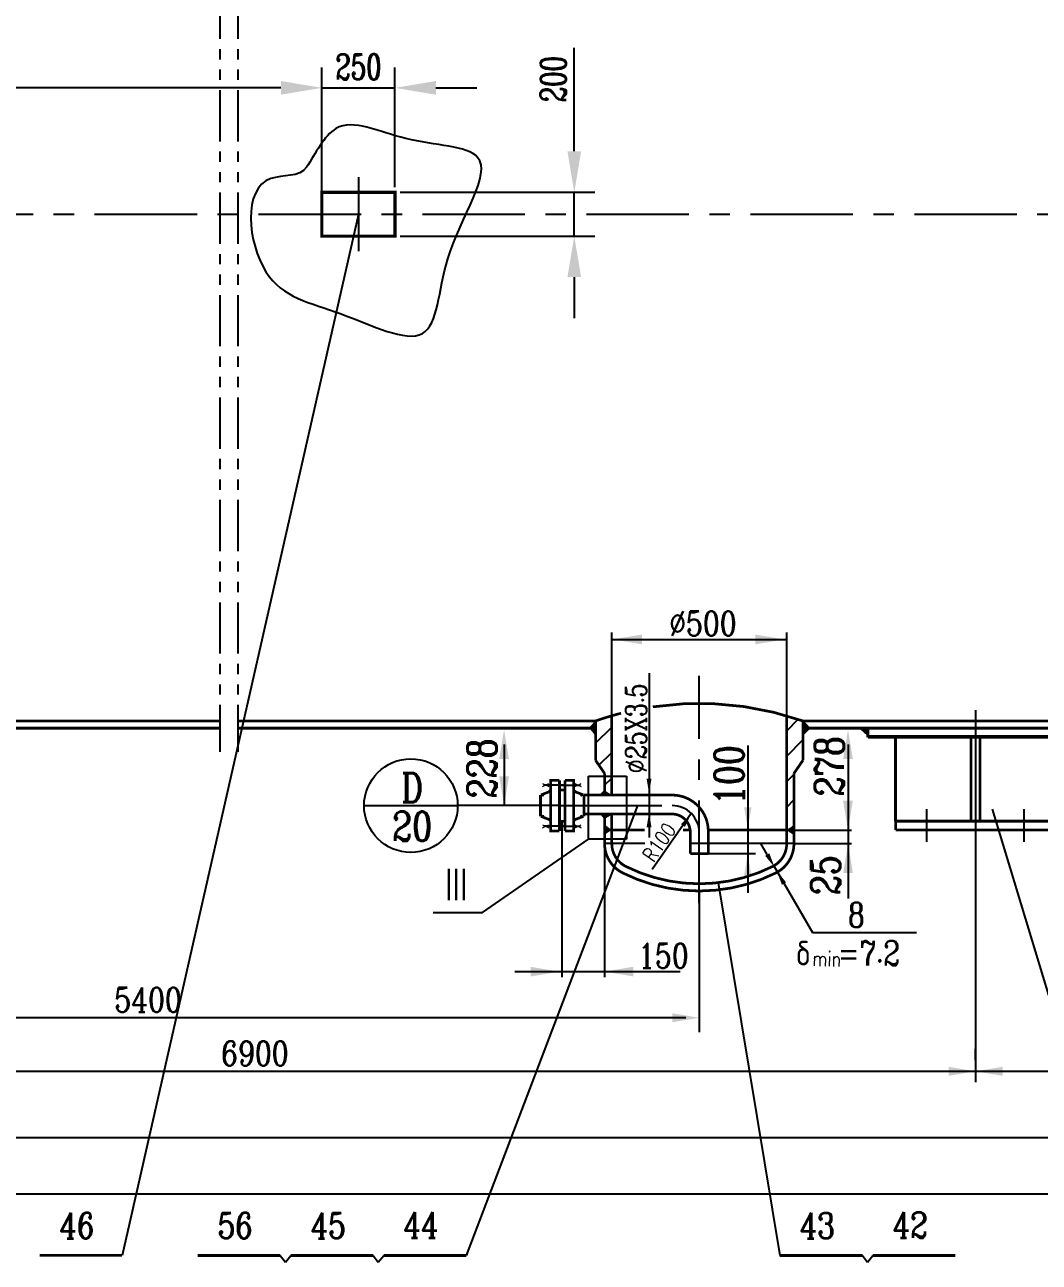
# Model space of a CAD drawing. Header units: millimetres. Extents: x 0 to 841, y 645 to 1239.
# Drawn here: x 167.5 to 291.3, y 961.7 to 1112.7 of the extents above; entities that cross this region are included whole.
import ezdxf
from ezdxf.enums import TextEntityAlignment as Align

# ---------------------------------------------------------------- set-up
doc = ezdxf.new("R2010")
doc.units = ezdxf.units.MM
doc.header["$LTSCALE"] = 10
for name, pattern in [('CENTER', [2, 1.25, -0.25, 0.25, -0.25]), ('DASHDOT-M', [25, 20, -2, 1, -2]), ('DIVIDE-M', [27, 20, -2, 0.5, -2, 0.5, -2]), ('HIDDEN', [9.525, 6.35, -3.175]), ('PHANTOM2', [1.25, 0.625, -0.125, 0.125, -0.125, 0.125, -0.125])]:
    doc.linetypes.add(name, pattern=pattern)
for name, color, linetype in [('CEN', 1, 'CENTER'), ('DIM', 4, 'Continuous'), ('DIV', 5, 'PHANTOM2'), ('HID', 6, 'HIDDEN'), ('THN', 2, 'Continuous'), ('TXT', 4, 'Continuous')]:
    doc.layers.add(name, color=color, linetype=linetype)
doc.layers.add('THK', color=7, linetype='Continuous', lineweight=40)
doc.styles.add('HZ', font='romans.shx', dxfattribs={"width": 3, "height": 6, "bigfont": 'hztxtc.shx'})
doc.styles.add('HZFS', font='complex.shx', dxfattribs={"width": 0.7, "bigfont": 'HZTXTC.SHX'})
doc.styles.get("Standard").update_dxf_attribs({"font": 'complex.shx', "width": 0.7, "bigfont": 'HZTXTC.SHX'})
doc.dimstyles.new('TYDIMSTYLE$0', dxfattribs={"dimtxt": 3.125, "dimasz": 5, "dimexe": 2.5, "dimexo": 0.625, "dimgap": 1, "dimtad": 1, "dimdec": 4, "dimdsep": 46, "dimtxsty": 'standard', "dimcen": 0, "dimclrd": 256, "dimclre": 256, "dimclrt": 256, "dimadec": 0, "dimazin": 0, "dimtfac": 0.707, "dimtdec": 4, "dimtmove": 0, "dimatfit": 3, "dimfxl": 0, "dimarcsym": 0})

# ---------------------------------------------------------------- blocks, each defined once
blk = doc.blocks.new('*X5')
at = {"color": 0, "linetype": 'Continuous'}
for p, q in [((-985.16, 231.06), (-983.9, 232.32)), ((-1006.36, 229.66), (-1004.56, 231.46)), ((-985.16, 228.23), (-983.36, 230.03)), ((-1005.98, 227.22), (-1004.56, 228.63)), ((-1005.36, 225.01), (-1004.56, 225.81)), ((-985.16, 225.41), (-984.36, 226.21)), ((-985.16, 222.58), (-984.36, 223.38)), ((-1004.68, 220.03), (-1004.56, 220.15)), ((-984.88, 220.03), (-984.36, 220.55))]:
    blk.add_line(p, q, dxfattribs=at)
blk = doc.blocks.new('*D12')
at = {"layer": 'DEFPOINTS', "color": 0}
for p in [(212.68, 1105.01), (203.77, 1092.27), (212.68, 1092.27)]:
    blk.add_point(p, dxfattribs=at)
at = {"layer": 'THN', "lineweight": -2}
for p, q in [((203.77, 1092.89), (203.77, 1107.51)), ((212.68, 1092.89), (212.68, 1107.51)), ((198.77, 1105.01), (193.77, 1105.01)), ((203.77, 1105.01), (212.68, 1105.01)), ((217.68, 1105.01), (222.68, 1105.01))]:
    blk.add_line(p, q, dxfattribs=at)
at = {"layer": 'THN'}
for points in [[(198.77, 1105.85), (198.77, 1104.18), (203.77, 1105.01)], [(217.68, 1105.85), (217.68, 1104.18), (212.68, 1105.01)]]:
    blk.add_solid(points, dxfattribs=at)
at = {"layer": 'THN', "insert": (208.23, 1107.58), "char_height": 3.125, "attachment_point": 5}
blk.add_mtext('250', dxfattribs=at)
blk = doc.blocks.new('*D13')
at = {"layer": 'DEFPOINTS', "color": 0}
for p in [(212.68, 1092.27), (212.68, 1086.92), (234.56, 1086.92)]:
    blk.add_point(p, dxfattribs=at)
at = {"layer": 'THN', "lineweight": -2}
for p, q in [((234.56, 1097.27), (234.56, 1109.89)), ((213.31, 1092.27), (237.06, 1092.27)), ((234.56, 1086.92), (234.56, 1092.27)), ((213.31, 1086.92), (237.06, 1086.92)), ((234.56, 1081.92), (234.56, 1076.92))]:
    blk.add_line(p, q, dxfattribs=at)
at = {"layer": 'THN'}
for points in [[(233.73, 1097.27), (235.4, 1097.27), (234.56, 1092.27)], [(233.73, 1081.92), (235.4, 1081.92), (234.56, 1086.92)]]:
    blk.add_solid(points, dxfattribs=at)
at = {"layer": 'THN', "insert": (232, 1106.08), "char_height": 3.125, "attachment_point": 5, "rotation": 90}
blk.add_mtext('200', dxfattribs=at)
blk = doc.blocks.new('*D14')
at = {"layer": 'DEFPOINTS', "color": 0}
for p in [(92.64, 1105.01), (92.64, 1086.92), (203.77, 1086.92)]:
    blk.add_point(p, dxfattribs=at)
at = {"layer": 'THN', "lineweight": -2}
for p, q in [((92.64, 1087.55), (92.64, 1107.51)), ((203.77, 1087.55), (203.77, 1107.51)), ((198.77, 1105.01), (97.64, 1105.01))]:
    blk.add_line(p, q, dxfattribs=at)
at = {"layer": 'THN'}
for points in [[(97.64, 1105.85), (97.64, 1104.18), (92.64, 1105.01)], [(198.77, 1105.85), (198.77, 1104.18), (203.77, 1105.01)]]:
    blk.add_solid(points, dxfattribs=at)
at = {"layer": 'THN', "insert": (148.2, 1107.58), "char_height": 3.125, "attachment_point": 5}
blk.add_mtext('7600', dxfattribs=at)

msp = doc.modelspace()

# ---------------------------------------------------------------- linework, layer by layer
at = {"color": 4, "linetype": 'Continuous'}
for p, q in [((208.22525, 1089.59311), (179.39791, 962.56505)), ((239.13976, 1028.40349), (239.13976, 1038.56121)), ((260.47976, 1028.40349), (260.47976, 1038.57987)), ((208.92139, 1017.43867), (220.3352, 1017.43867)), ((232.75976, 1017.43867), (220.3352, 1017.43867)), ((242.27344, 1017.47537), (221.38057, 962.56505)), ((285.53884, 1016.99676), (301.99377, 962.56505)), ((233.04208, 1015.53002), (233.04208, 996.49374)), ((238.25976, 1015.81287), (238.25976, 996.49191)), ((223.3583, 1004.38238), (236.29006, 1013.3428)), ((238.25976, 1014.45101), (238.25976, 1012.80101)), ((261.35976, 1014.45101), (261.35976, 1012.80101)), ((261.35976, 1014.45101), (268.37085, 1014.45101)), ((250.90976, 1011.58015), (256.66172, 1011.58015)), ((261.35976, 1012.80101), (268.37894, 1012.80101)), ((252.1217, 1008.03999), (259.64822, 962.56505)), ((217.36018, 1004.38238), (223.3583, 1004.38238)), ((263.60977, 1001.943), (276.31881, 1001.943)), ((249.80976, 985.02601), (287.18957, 985.02601))]:
    msp.add_line(p, q, dxfattribs=at)
at = {"color": 1, "linetype": 'ByBlock'}
for p, q in [((239.22593, 1037.71509), (260.47976, 1037.71509)), ((243.68466, 1033.60075), (243.68466, 1013.54385)), ((226.00189, 1024.90651), (226.00189, 1017.43867)), ((255.72695, 1024.77479), (255.72695, 1006.79308)), ((267.95528, 1024.90651), (267.95528, 1014.45101)), ((248.83961, 1016.47915), (244.05608, 1009.64757)), ((267.96322, 1015.41798), (267.96322, 1006.12656)), ((258.10161, 1011.47414), (257.33479, 1012.80101)), ((258.89972, 1010.09312), (263.60977, 1001.943)), ((227.30238, 997.18329), (247.47251, 997.18329)), ((92.63662, 976.93747), (523.06788, 976.93747)), ((58.64662, 970.0704), (557.05788, 970.0704))]:
    msp.add_line(p, q, dxfattribs=at)
at = {"color": 0, "linetype": 'ByBlock'}
for p, q in [((283.51638, 1027.77311), (283.51638, 983.72168)), ((249.80976, 1007.02601), (249.80976, 989.82104)), ((248.15976, 991.56124), (112.10728, 991.56124)), ((283.51638, 986.40101), (283.51638, 987.77601)), ((283.51638, 986.40101), (283.51638, 987.77601)), ((283.51638, 986.40101), (283.51638, 987.77601)), ((112.10728, 985.02601), (281.86638, 985.02601)), ((285.16638, 985.02601), (457.26592, 985.02601))]:
    msp.add_line(p, q, dxfattribs=at)
for p, q in [((282.96433, 1025.87697), (282.96433, 1016.08561)), ((284.06844, 1025.87697), (284.06844, 1016.08561)), ((198.70299, 962.56505), (199.31634, 961.73055)), ((199.31634, 961.73055), (199.98375, 962.56505)), ((210.04178, 962.56505), (210.65512, 961.73055)), ((210.65512, 961.73055), (211.32254, 962.56505)), ((269.70625, 962.56505), (270.31959, 961.73055)), ((270.31959, 961.73055), (270.98701, 962.56505))]:
    msp.add_line(p, q)
at = {"color": 3, "linetype": 'DIVIDE-M'}
for p, q in [((236.29006, 1021.02029), (240.91818, 1021.02029)), ((236.29006, 1013.3428), (236.29006, 1021.02029)), ((240.91818, 1021.02029), (240.91818, 1013.3428)), ((240.91818, 1013.3428), (236.29006, 1013.3428))]:
    msp.add_line(p, q, dxfattribs=at)
at = {"color": 1, "linetype": 'DASHDOT-M'}
for p, q in [((277.58566, 1013.03278), (277.58566, 1016.99676)), ((289.44711, 1013.03278), (289.44711, 1016.99676)), ((249.80976, 1005.5437), (249.80976, 1014.13867))]:
    msp.add_line(p, q, dxfattribs=at)
at = {"color": 4, "linetype": 'Continuous', "const_width": 0.33}
for points in [[(262.45791, 1027.77311, 0.121479177), (244.1444, 1029.49505, 0.121479177)], [(239.89286, 1028.61297, 0.018603156), (237.16162, 1027.77311, 0.169353578)], [(240.27154, 1028.71209, 0.007635156), (239.13976, 1028.40349)], [(250.90976, 1014.32998, 0.414213562), (246.50976, 1018.72998, 0.414213562)], [(248.70976, 1014.21338, 0.414213562), (246.50976, 1016.41338, 0.414213562)], [(238.25976, 1012.80101, 0.284079045), (240.46562, 1009.23187, 0.284079045)], [(239.13976, 1012.80101, 0.284079045), (240.85916, 1010.01896, 0.284079045)], [(258.76036, 1010.01896, 0.284079045), (260.47976, 1012.80101, 0.284079045)], [(259.15391, 1009.23187, 0.284079045), (261.35976, 1012.80101, 0.284079045)], [(240.85916, 1010.01896, 0.236067976), (258.76036, 1010.01896, 0.236067976)], [(240.46562, 1009.23187, 0.236067976), (259.15391, 1009.23187, 0.236067976)]]:
    msp.add_lwpolyline(points, format="xyb", dxfattribs=at)
for points in [[(239.13976, 1028.40349), (239.13976, 1018.72998)], [(260.47976, 1028.40349), (260.47976, 1012.80101)], [(92.63662, 1027.77311), (191.31612, 1027.77311)], [(92.63662, 1026.89311), (191.31612, 1026.89311)], [(193.51612, 1027.77311), (237.16162, 1027.77311)], [(193.51612, 1026.89311), (237.16162, 1026.89311)], [(262.45791, 1027.77311), (435.43207, 1027.77311)], [(262.45791, 1026.89311), (336.16789, 1026.89311)], [(270.37413, 1026.68851), (270.37413, 1025.79311)], [(270.37413, 1025.79311), (296.65863, 1025.79311)], [(273.76413, 1025.87697), (273.76413, 1014.45101)], [(282.96638, 1025.87697), (282.96638, 1015.43938)], [(284.06638, 1025.79311), (284.06638, 1015.55101)], [(231.69056, 1017.4391), (231.69056, 1020.53187), (232.75976, 1020.53187)], [(232.75976, 1020.53187), (232.75976, 1017.43867)], [(233.4135, 1020.53187), (233.4135, 1017.43867)], [(234.4827, 1017.4391), (234.4827, 1020.53187), (233.4135, 1020.53187)], [(238.25976, 1021.37326), (238.25976, 1018.72998)], [(261.35976, 1021.37326), (261.35976, 1012.80101)], [(233.3244, 1019.34733), (232.75976, 1019.34733)], [(232.75976, 1019.34733), (232.75976, 1017.43867)], [(232.75976, 1019.34733), (232.75976, 1017.43867)], [(231.69056, 1017.7086), (231.69056, 1017.43867)], [(234.4827, 1017.7086), (234.4827, 1017.43867)], [(231.69056, 1017.16875), (231.69056, 1017.43867)], [(231.69056, 1017.43825), (231.69056, 1014.34548), (232.75976, 1014.34548)], [(232.75976, 1014.34548), (232.75976, 1017.43867)], [(232.75976, 1015.53002), (232.75976, 1017.43867)], [(232.75976, 1015.53002), (232.75976, 1017.43867)], [(233.4135, 1014.34548), (233.4135, 1017.43867)], [(234.4827, 1017.43825), (234.4827, 1014.34548), (233.4135, 1014.34548)], [(234.4827, 1017.16875), (234.4827, 1017.43867)], [(238.25976, 1016.41338), (238.25976, 1012.80101)], [(239.13976, 1016.41338), (239.13976, 1016.40864)], [(239.13976, 1016.41338), (239.13976, 1012.80101)], [(233.3244, 1015.53002), (232.75976, 1015.53002)], [(273.76413, 1015.55101), (293.26864, 1015.55101)], [(273.76413, 1014.45101), (293.26864, 1014.45101)], [(248.70976, 1011.58015), (250.90976, 1011.58015)]]:
    msp.add_lwpolyline(points, dxfattribs=at)
at = {"const_width": 0.33}
for points in [[(238.25976, 1021.37326), (237.16162, 1022.97086)], [(261.35976, 1021.37326), (262.45791, 1022.97086)], [(235.73097, 1018.72998), (246.50976, 1018.72998)], [(235.73097, 1016.41338), (246.50976, 1016.41338)], [(238.1824, 1014.45101), (243.15623, 1014.45101)], [(247.83833, 1014.45101), (248.69689, 1014.45101)], [(250.9081, 1014.45101), (255.72695, 1014.45101)], [(255.72695, 1014.45101), (261.35976, 1014.45101)]]:
    msp.add_lwpolyline(points, dxfattribs=at)
at = {"color": 7, "linetype": 'Continuous', "const_width": 0.33}
for points in [[(248.70976, 1011.58015), (248.70976, 1014.21338)], [(250.90976, 1011.58015), (250.90976, 1014.32998)]]:
    msp.add_lwpolyline(points, dxfattribs=at)
at = {"color": 4, "linetype": 'Continuous'}
msp.add_circle((214.6283, 1017.43867), 5.7069, dxfattribs=at)
at = {"color": 1, "linetype": 'DASHDOT-M'}
msp.add_arc((246.50976, 1014.13867), 3.3, 0, 90, dxfattribs=at)
at = {"color": 4, "linetype": 'Continuous'}
for centre, radius, start, end in [((242.25019, 1012.80101), 3.99043, 180, 243.434949), ((257.36934, 1012.80101), 3.99043, 296.565051, 0.0000001), ((249.80976, 1027.92016), 20.89415, 243.434949, 296.565051)]:
    msp.add_arc(centre, radius, start, end, dxfattribs=at)
at = {"color": 1, "linetype": 'ByBlock'}
for points in [[(242.81194, 1038.31639), (242.81194, 1037.12839), (239.24794, 1037.72239)], [(256.66629, 1038.30909), (256.66629, 1037.12109), (260.23029, 1037.71509)], [(225.40789, 1023.12451), (226.59589, 1023.12451), (226.00189, 1026.68851)], [(267.36128, 1023.12451), (268.54928, 1023.12451), (267.95528, 1026.68851)], [(225.40789, 1021.00267), (226.59589, 1021.00267), (226.00189, 1017.43867)], [(243.38766, 1020.72864), (243.98166, 1020.72864), (243.68466, 1018.94664)], [(267.35334, 1018.04996), (268.54134, 1018.04996), (267.94734, 1014.48596)], [(243.38766, 1014.81177), (243.98166, 1014.81177), (243.68466, 1016.59377)], [(247.57781, 1015.18275), (248.06439, 1014.84204), (248.84321, 1016.47213)], [(255.28145, 1017.22732), (256.17245, 1017.22732), (255.72695, 1014.55432)], [(255.28145, 1008.90715), (256.17245, 1008.90715), (255.72695, 1011.58015)], [(258.35876, 1011.62274), (257.84446, 1011.32553), (258.99326, 1009.93125)], [(267.36922, 1009.22511), (268.55722, 1009.22511), (267.96322, 1012.78911)], [(260.40348, 1008.08462), (259.88919, 1007.7874), (259.25469, 1009.47889)], [(229.22861, 997.77729), (229.22861, 996.58929), (232.79261, 997.18329)], [(241.77996, 997.78459), (241.77996, 996.59659), (238.21596, 997.19059)]]:
    msp.add_solid(points, dxfattribs=at)
at = {"color": 4, "linetype": 'Continuous'}
for points in [[(237.12747, 1027.78804), (236.35662, 1026.95351), (237.06322, 1026.05479)], [(262.50137, 1027.85224), (263.4007, 1026.88932), (262.56561, 1026.05479)], [(270.36219, 1026.89311), (269.26736, 1026.89311), (270.49904, 1025.79311)], [(239.16197, 1018.70887), (238.218, 1019.33776), (237.67858, 1018.84363)], [(239.16197, 1016.32807), (238.218, 1015.78902), (237.76849, 1016.32807)], [(239.25187, 1016.41791), (238.218, 1015.92379), (237.81344, 1016.32807)], [(238.25976, 1015.12954), (239.13976, 1014.48077), (238.25976, 1013.88191)], [(260.42482, 1014.45101), (261.35976, 1015.07963), (261.35976, 1013.832)]]:
    msp.add_solid(points, dxfattribs=at)
at = {"color": 0, "linetype": 'ByBlock'}
for points in [[(246.50976, 992.11124), (246.50976, 991.01124), (249.80976, 991.56124)], [(280.21638, 985.57601), (280.21638, 984.47601), (283.51638, 985.02601)], [(286.81638, 985.57601), (286.81638, 984.47601), (283.51638, 985.02601)]]:
    msp.add_solid(points, dxfattribs=at)
at = {"layer": 'CEN'}
for p, q in [((208.22525, 1094.10518), (208.22525, 1085.08105)), ((56.04868, 1089.59311), (346.55905, 1089.59311)), ((249.80976, 1005.58467), (249.80976, 1033.27754)), ((232.75976, 1017.43867), (246.50976, 1017.43867)), ((243.15795, 1012.80101), (238.25976, 1012.80101)), ((261.35976, 1012.80101), (247.02665, 1012.80101))]:
    msp.add_line(p, q, dxfattribs=at)
at = {"layer": 'CEN', "color": 1, "linetype": 'DASHDOT-M'}
for p, q in [((283.51638, 1029.08169), (283.51638, 1013.14639)), ((233.25951, 1019.95644), (230.80173, 1019.95644)), ((232.91375, 1019.95644), (235.33117, 1019.95644)), ((233.25951, 1014.92091), (230.80173, 1014.92091)), ((232.91375, 1014.92091), (235.33117, 1014.92091))]:
    msp.add_line(p, q, dxfattribs=at)
at = {"layer": 'DEFPOINTS', "color": 0, "linetype": 'ByBlock'}
for p in [(249.80976, 1028.10631), (249.80976, 1028.10631), (249.80976, 1027.22311), (270.37413, 1026.68851), (225.52007, 1020.92931), (267.95528, 1016.79504), (273.76413, 1015.55101), (283.51638, 1015.55101), (283.51638, 1015.55101), (283.51638, 1015.55101), (283.51638, 1015.55101), (283.51638, 985.02601), (283.51638, 985.02601), (283.51638, 985.02601), (283.51638, 985.02601), (283.51638, 985.02601)]:
    msp.add_point(p, dxfattribs=at)
at = {"layer": 'DIV'}
for p, q in [((191.31612, 1154.73787), (191.31612, 1024.01386)), ((193.51612, 1154.73787), (193.51612, 1024.01386))]:
    msp.add_line(p, q, dxfattribs=at)
at = {"layer": 'HID', "color": 7, "linetype": 'Continuous', "const_width": 0.4}
msp.add_lwpolyline([(203.77025, 1086.92011), (212.68025, 1086.92011), (212.68025, 1092.26611), (203.77025, 1092.26611)], close=True, dxfattribs=at)
at = {"layer": 'THK'}
for p, q in [((270.37413, 1025.87697), (270.37413, 1026.68851)), ((270.37413, 1025.87697), (277.72488, 1025.87697)), ((273.76413, 1015.55101), (273.76413, 1025.87697)), ((277.72488, 1025.87697), (296.65863, 1025.87697)), ((273.76413, 1015.55101), (293.26864, 1015.55101)), ((188.64496, 962.56505), (198.70299, 962.56505)), ((199.98375, 962.56505), (210.04178, 962.56505)), ((211.32254, 962.56505), (221.38057, 962.56505)), ((259.64822, 962.56505), (269.70625, 962.56505)), ((270.98701, 962.56505), (281.04504, 962.56505))]:
    msp.add_line(p, q, dxfattribs=at)
at = {"layer": 'THK', "const_width": 0.33}
for points in [[(237.16162, 1022.97086), (237.16162, 1027.77311)], [(262.45791, 1022.97086), (262.45791, 1027.77311)], [(231.40777, 1019.09607), (230.48433, 1018.74282)], [(234.76549, 1019.09607), (235.68893, 1018.74282)], [(230.44229, 1018.72998), (230.44229, 1017.43867)], [(235.73097, 1018.72998), (235.73097, 1017.43867)], [(230.44229, 1016.14737), (230.44229, 1017.43867)], [(231.40777, 1015.78128), (230.48433, 1016.13452)], [(234.76549, 1015.78128), (235.68893, 1016.13452)], [(235.73097, 1016.14737), (235.73097, 1017.43867)], [(169.33988, 962.56505), (179.39791, 962.56505)], [(188.64496, 962.56505), (198.70299, 962.56505)], [(199.98375, 962.56505), (210.04178, 962.56505)], [(211.32254, 962.56505), (221.38057, 962.56505)], [(259.64822, 962.56505), (269.70625, 962.56505)], [(270.98701, 962.56505), (281.04504, 962.56505)]]:
    msp.add_lwpolyline(points, dxfattribs=at)
for points in [[(231.40777, 1019.09607, 0.310826145), (231.69056, 1019.50703, 0.310826145)], [(234.76549, 1019.09607, -0.310826145), (234.4827, 1019.50703, -0.310826145)], [(231.40777, 1015.78128, -0.310826145), (231.69056, 1015.37032, -0.310826145)], [(234.76549, 1015.78128, 0.310826145), (234.4827, 1015.37032, 0.310826145)]]:
    msp.add_lwpolyline(points, format="xyb", dxfattribs=at)
at = {"layer": 'THK'}
for centre, start, end in [((230.69589, 1018.94839), 270, 292.6511527), ((235.47738, 1018.94839), 247.3488473, 270), ((230.69589, 1015.92895), 67.3488473, 90), ((235.47738, 1015.92895), 90, 112.6511527)]:
    msp.add_arc(centre, 0.22275, start, end, dxfattribs=at)
at = {"layer": 'THN', "start_tangent": (0.554061497, 0.83247574), "end_tangent": (0.554061497, 0.83247574)}
msp.add_spline([(201.90529, 1095.32333), (205.48468, 1100.04031), (214.02191, 1098.82176), (222.77399, 1096.53583), (219.145, 1084.14686), (216.05459, 1075.05988), (206.11653, 1077.44098), (196.94745, 1082.57432), (197.55725, 1093.94752), (201.90529, 1095.32333)], degree=3, dxfattribs=at)

# ---------------------------------------------------------------- block references
at = {"color": 4, "linetype": 'Continuous', "xscale": 1.100000000000364, "yscale": 1.099999999998545, "zscale": 1.1}
msp.add_blockref('*X5', (1344.15661, 772.42022), dxfattribs=at)

# ---------------------------------------------------------------- texts
at = {"color": 7, "linetype": 'Continuous', "style": 'HZ', "text_generation_flag": 2, "width": 0.7}
for p in [(231.06, 1019.96475), (235.03347, 1019.96475), (231.06, 1014.92923), (235.03347, 1014.92923)]:
    msp.add_text('X', height=0.77, rotation=90, dxfattribs=at).set_placement(p, align=Align.MIDDLE)
at = {"color": 3, "linetype": 'ByBlock', "style": 'HZFS', "width": 0.8}
for s, height, rotation, p in [('R100', 1.782, 55, (244.23448, 1010.43409)), ('min', 1.8, 358.7432776, (263.5765, 997.88251))]:
    msp.add_text(s, height=height, rotation=rotation, dxfattribs=at).set_placement(p)
at = {"color": 7, "linetype": 'Continuous', "style": 'HZ', "width": 0.7}
msp.add_text('Ⅲ', height=4.4, dxfattribs=at).set_placement((218.62796, 1005.46698))
at = {"layer": 'DIM', "style": 'HZFS', "width": 0.8}
for s, p in [('%%c500', (246.14166, 1038.16059)), ('8', (267.94578, 1002.60446)), ('150', (242.34936, 997.62879)), ('δ  =7.2', (261.58257, 997.95125)), ('5400', (178.45757, 992.24874)), ('6900', (191.48683, 985.71351))]:
    msp.add_text(s, height=3, dxfattribs=at).set_placement(p)
at = {"layer": 'DIM', "linetype": 'ByBlock', "style": 'HZFS', "width": 0.8}
msp.add_text('%%c25X3.5', height=2.5, rotation=90, dxfattribs=at).set_placement((243.3568, 1021.38228))
at = {"layer": 'DIM', "style": 'HZFS', "width": 0.8}
for s, p in [('228', (225.08522, 1018.31087)), ('278', (267.45723, 1018.56864)), ('100', (255.2289, 1017.48434)), ('25', (267.01536, 1006.5075))]:
    msp.add_text(s, height=3.564, rotation=90, dxfattribs=at).set_placement(p)
at = {"layer": 'TXT', "width": 0.8}
for s, p in [('D', (214.77323, 1019.63214)), ('20', (214.77323, 1014.92656))]:
    msp.add_text(s, height=3.564, dxfattribs=at).set_placement(p, align=Align.MIDDLE_CENTER)
for s, p in [('44', (215.8691, 966.28473)), ('42', (275.53357, 966.28473)), ('46', (173.89658, 966.2077)), ('56', (193.20166, 966.2077)), ('45', (204.54045, 966.2077)), ('43', (264.20491, 966.2077))]:
    msp.add_text(s, height=3.1185, dxfattribs=at).set_placement(p, align=Align.MIDDLE)

# ---------------------------------------------------------------- dimensions: what is measured, and where the dimension line sits
at = {"layer": 'THN'}
dim = msp.add_linear_dim(base=(234.56317, 1086.92011), p1=(212.68025, 1092.26611), p2=(212.68025, 1086.92011), angle=90, text='200', dimstyle='TYDIMSTYLE$0', dxfattribs=at)
dim.commit()
dim.dimension.update_dxf_attribs({"geometry": '*D13', "text_midpoint": (234.56317, 1106.07861), "dimtype": 160})
for base, p1, p2, text, picture, middle in [((92.63662, 1105.01307), (203.77025, 1086.92011), (92.63662, 1086.92011), '7600', '*D14', (148.20343, 1105.01307)), ((212.68025, 1105.01307), (203.77025, 1092.26611), (212.68025, 1092.26611), '250', '*D12', (208.22525, 1105.01307))]:
    dim = msp.add_linear_dim(base=base, p1=p1, p2=p2, text=text, dimstyle='TYDIMSTYLE$0', dxfattribs=at)
    dim.commit()
    dim.dimension.update_dxf_attribs({"geometry": picture, "text_midpoint": middle, "dimtype": 160})

doc.saveas('drawing.dxf')
